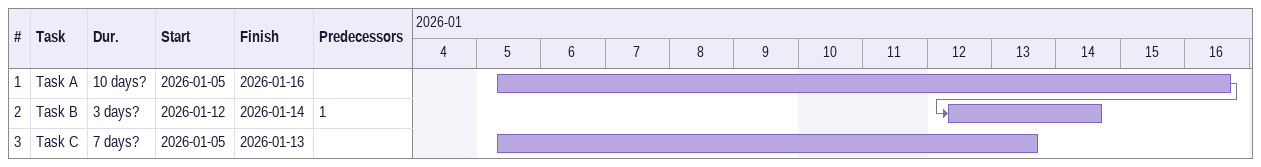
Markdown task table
| ID | Task | Duration | Start | Finish | Predecessors |
|---|---|---|---|---|---|
| 1 | Task A | 10d? | 2026-01-05 | 2026-01-16 |  |
| 2 | Task B | 3d? | 2026-01-12 | 2026-01-14 | 1 |
| 3 | Task C | 7d? | 2026-01-05 | 2026-01-13 |  |
